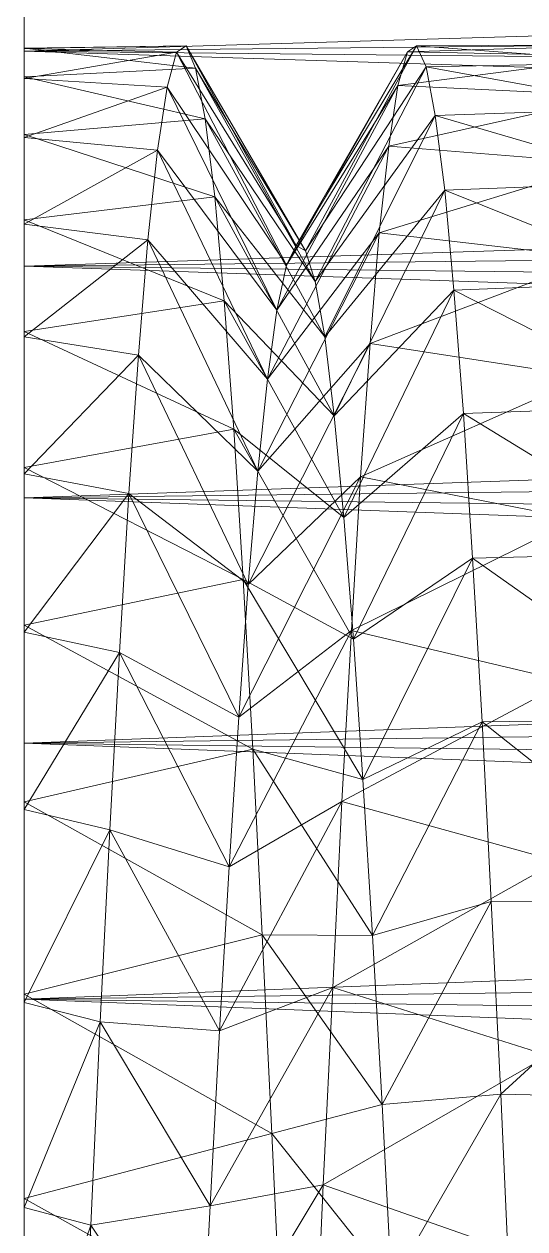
# Model space of a CAD drawing. Header units: millimetres. Extents: x -104 to 115, y -53 to 68.
# Drawn here: x -104.18 to -98.68, y 12.61 to 25.84 of the extents above; entities that cross this region are included whole.
import ezdxf

# ---------------------------------------------------------------- set-up
doc = ezdxf.new("R2010")
doc.units = ezdxf.units.MM

msp = doc.modelspace()

# ---------------------------------------------------------------- linework, layer by layer
at = {"color": 7, "lineweight": 0}
for points in [[(-104.18, 35.056, -24.458), (-104.18, 25.575, -26.172), (-104.18, 35.217, -27.423), (-104.18, 35.056, -24.458)], [(-104.18, 35.217, -27.423), (-104.18, 25.575, -26.172), (-104.18, 25.581, -28.574), (-104.18, 35.217, -27.423)], [(-104.18, 35.217, -27.423), (-104.18, 25.581, -28.574), (-104.18, 35.056, -30.388), (-104.18, 35.217, -27.423)], [(-104.18, 34.576, -21.528), (-104.18, 25.245, -23.794), (-104.18, 35.056, -24.458), (-104.18, 34.576, -21.528)], [(-104.18, 35.056, -24.458), (-104.18, 25.245, -23.794), (-104.18, 25.575, -26.172), (-104.18, 35.056, -24.458)], [(-104.18, 35.056, -30.388), (-104.18, 25.581, -28.574), (-104.18, 25.265, -30.954), (-104.18, 35.056, -30.388)], [(-104.18, 35.056, -30.388), (-104.18, 25.265, -30.954), (-104.18, 34.576, -33.319), (-104.18, 35.056, -30.388)], [(-104.18, 33.781, -18.667), (-104.18, 25.245, -23.794), (-104.18, 34.576, -21.528), (-104.18, 33.781, -18.667)], [(-104.18, 34.576, -33.319), (-104.18, 25.265, -30.954), (-104.18, 24.632, -33.271), (-104.18, 34.576, -33.319)], [(-104.18, 34.576, -33.319), (-104.18, 24.632, -33.271), (-104.18, 33.781, -36.18), (-104.18, 34.576, -33.319)], [(-104.18, 32.682, -15.909), (-104.18, 24.599, -21.481), (-104.18, 33.781, -18.667), (-104.18, 32.682, -15.909)], [(-104.18, 33.781, -18.667), (-104.18, 24.599, -21.481), (-104.18, 25.245, -23.794), (-104.18, 33.781, -18.667)], [(-104.18, 33.781, -36.18), (-104.18, 24.632, -33.271), (-104.18, 32.682, -38.938), (-104.18, 33.781, -36.18)], [(-104.18, 31.291, -13.285), (-104.18, 23.647, -19.276), (-104.18, 32.682, -15.909), (-104.18, 31.291, -13.285)], [(-104.18, 32.682, -15.909), (-104.18, 23.647, -19.276), (-104.18, 24.599, -21.481), (-104.18, 32.682, -15.909)], [(-104.18, 32.682, -38.938), (-104.18, 24.632, -33.271), (-104.18, 23.693, -35.481), (-104.18, 32.682, -38.938)], [(-104.18, 32.682, -38.938), (-104.18, 23.693, -35.481), (-104.18, 31.291, -41.562), (-104.18, 32.682, -38.938)], [(-104.18, 29.625, -10.827), (-104.18, 22.408, -17.219), (-104.18, 31.291, -13.285), (-104.18, 29.625, -10.827)], [(-104.18, 31.291, -13.285), (-104.18, 22.408, -17.219), (-104.18, 23.647, -19.276), (-104.18, 31.291, -13.285)], [(-104.18, 31.291, -41.562), (-104.18, 23.693, -35.481), (-104.18, 22.466, -37.545), (-104.18, 31.291, -41.562)], [(-104.18, 31.291, -41.562), (-104.18, 22.466, -37.545), (-104.18, 29.625, -44.019), (-104.18, 31.291, -41.562)], [(-104.18, 27.703, -8.564), (-104.18, 20.904, -15.347), (-104.18, 29.625, -10.827), (-104.18, 27.703, -8.564)], [(-104.18, 29.625, -10.827), (-104.18, 20.904, -15.347), (-104.18, 22.408, -17.219), (-104.18, 29.625, -10.827)], [(-104.18, 29.625, -44.019), (-104.18, 22.466, -37.545), (-104.18, 20.972, -39.426), (-104.18, 29.625, -44.019)], [(-104.18, 29.625, -44.019), (-104.18, 20.972, -39.426), (-104.18, 27.703, -46.282), (-104.18, 29.625, -44.019)], [(-104.18, 25.547, -6.522), (-104.18, 19.162, -13.694), (-104.18, 27.703, -8.564), (-104.18, 25.547, -6.522)], [(-104.18, 27.703, -8.564), (-104.18, 19.162, -13.694), (-104.18, 20.904, -15.347), (-104.18, 27.703, -8.564)], [(-104.18, 27.703, -46.282), (-104.18, 20.972, -39.426), (-104.18, 19.239, -41.088), (-104.18, 27.703, -46.282)], [(-104.18, 27.703, -46.282), (-104.18, 19.239, -41.088), (-104.18, 25.547, -48.324), (-104.18, 27.703, -46.282)], [(-104.18, 27.703, -8.564), (-49.333, 27.185, -8.032), (-104.18, 25.547, -6.522), (-104.18, 27.703, -8.564)], [(-104.18, 25.547, -48.324), (-49.333, 26.106, -47.836), (-104.18, 27.703, -46.282), (-104.18, 25.547, -48.324)], [(-104.18, 25.547, -6.522), (-49.333, 27.185, -8.032), (-49.333, 24.974, -6.049), (-104.18, 25.547, -6.522)], [(-104.18, 25.547, -48.324), (-49.333, 23.792, -49.696), (-49.333, 26.106, -47.836), (-104.18, 25.547, -48.324)], [(-102.296, 25.361, -30.443), (-104.18, 25.581, -28.574), (-102.401, 25.606, -28.083), (-102.296, 25.361, -30.443)], [(-102.401, 25.606, -28.083), (-104.18, 25.581, -28.574), (-104.18, 25.575, -26.172), (-102.401, 25.606, -28.083)], [(-102.401, 25.606, -28.083), (-104.18, 25.575, -26.172), (-102.506, 25.536, -25.712), (-102.401, 25.606, -28.083)], [(-102.296, 25.361, -30.443), (-104.18, 25.265, -30.954), (-104.18, 25.581, -28.574), (-102.296, 25.361, -30.443)], [(-102.506, 25.536, -25.712), (-104.18, 25.575, -26.172), (-104.18, 25.245, -23.794), (-102.506, 25.536, -25.712)], [(-102.506, 25.536, -25.712), (-101.193, 23.413, -26.827), (-102.401, 25.606, -28.083), (-102.506, 25.536, -25.712)], [(-102.401, 25.606, -28.083), (-101.193, 23.413, -26.827), (-101.088, 23.353, -28.913), (-102.401, 25.606, -28.083)], [(-102.401, 25.606, -28.083), (-101.088, 23.353, -28.913), (-102.296, 25.361, -30.443), (-102.401, 25.606, -28.083)], [(-99.869, 25.607, -28.058), (-101.088, 23.353, -28.913), (-101.193, 23.413, -26.827), (-99.869, 25.607, -28.058)], [(-99.869, 25.607, -28.058), (-101.193, 23.413, -26.827), (-99.971, 25.538, -25.735), (-99.869, 25.607, -28.058)], [(-99.766, 25.373, -30.37), (-101.088, 23.353, -28.913), (-99.869, 25.607, -28.058), (-99.766, 25.373, -30.37)], [(-97.482, 25.617, -27.681), (-99.869, 25.607, -28.058), (-99.971, 25.538, -25.735), (-97.482, 25.617, -27.681)], [(-97.482, 25.617, -27.681), (-99.971, 25.538, -25.735), (-97.587, 25.493, -25.312), (-97.482, 25.617, -27.681)], [(-97.378, 25.424, -30.046), (-99.869, 25.607, -28.058), (-97.482, 25.617, -27.681), (-97.378, 25.424, -30.046)], [(-97.378, 25.424, -30.046), (-99.766, 25.373, -30.37), (-99.869, 25.607, -28.058), (-97.378, 25.424, -30.046)], [(-104.18, 23.183, -4.725), (-104.18, 19.162, -13.694), (-104.18, 25.547, -6.522), (-104.18, 23.183, -4.725)], [(-104.18, 25.547, -48.324), (-104.18, 19.239, -41.088), (-104.18, 23.183, -50.121), (-104.18, 25.547, -48.324)], [(-104.18, 25.547, -6.522), (-49.333, 24.974, -6.049), (-104.18, 23.183, -4.725), (-104.18, 25.547, -6.522)], [(-104.18, 23.183, -50.121), (-49.333, 23.792, -49.696), (-104.18, 25.547, -48.324), (-104.18, 23.183, -50.121)], [(-102.506, 25.536, -25.712), (-104.18, 25.245, -23.794), (-102.61, 25.152, -23.37), (-102.506, 25.536, -25.712)], [(-102.61, 25.152, -23.37), (-101.298, 23.194, -24.751), (-102.506, 25.536, -25.712), (-102.61, 25.152, -23.37)], [(-102.506, 25.536, -25.712), (-101.298, 23.194, -24.751), (-101.193, 23.413, -26.827), (-102.506, 25.536, -25.712)], [(-99.971, 25.538, -25.735), (-101.193, 23.413, -26.827), (-101.298, 23.194, -24.751), (-99.971, 25.538, -25.735)], [(-99.971, 25.538, -25.735), (-101.298, 23.194, -24.751), (-100.074, 25.168, -23.441), (-99.971, 25.538, -25.735)], [(-97.587, 25.493, -25.312), (-99.971, 25.538, -25.735), (-100.074, 25.168, -23.441), (-97.587, 25.493, -25.312)], [(-97.587, 25.493, -25.312), (-100.074, 25.168, -23.441), (-97.692, 25.056, -22.98), (-97.587, 25.493, -25.312)], [(-97.273, 24.92, -32.364), (-99.766, 25.373, -30.37), (-97.378, 25.424, -30.046), (-97.273, 24.92, -32.364)], [(-102.192, 24.804, -32.749), (-104.18, 25.265, -30.954), (-102.296, 25.361, -30.443), (-102.192, 24.804, -32.749)], [(-102.296, 25.361, -30.443), (-101.088, 23.353, -28.913), (-100.983, 23.016, -30.973), (-102.296, 25.361, -30.443)], [(-102.296, 25.361, -30.443), (-100.983, 23.016, -30.973), (-102.192, 24.804, -32.749), (-102.296, 25.361, -30.443)], [(-99.766, 25.373, -30.37), (-100.983, 23.016, -30.973), (-101.088, 23.353, -28.913), (-99.766, 25.373, -30.37)], [(-99.664, 24.84, -32.633), (-100.983, 23.016, -30.973), (-99.766, 25.373, -30.37), (-99.664, 24.84, -32.633)], [(-97.273, 24.92, -32.364), (-99.664, 24.84, -32.633), (-99.766, 25.373, -30.37), (-97.273, 24.92, -32.364)], [(-102.192, 24.804, -32.749), (-104.18, 24.632, -33.271), (-104.18, 25.265, -30.954), (-102.192, 24.804, -32.749)], [(-102.61, 25.152, -23.37), (-104.18, 25.245, -23.794), (-104.18, 24.599, -21.481), (-102.61, 25.152, -23.37)], [(-100.074, 25.168, -23.441), (-101.298, 23.194, -24.751), (-101.403, 22.701, -22.723), (-100.074, 25.168, -23.441)], [(-100.074, 25.168, -23.441), (-101.403, 22.701, -22.723), (-100.176, 24.502, -21.214), (-100.074, 25.168, -23.441)], [(-97.692, 25.056, -22.98), (-100.074, 25.168, -23.441), (-100.176, 24.502, -21.214), (-97.692, 25.056, -22.98)], [(-102.61, 25.152, -23.37), (-104.18, 24.599, -21.481), (-102.715, 24.46, -21.101), (-102.61, 25.152, -23.37)], [(-102.715, 24.46, -21.101), (-101.403, 22.701, -22.723), (-102.61, 25.152, -23.37), (-102.715, 24.46, -21.101)], [(-102.61, 25.152, -23.37), (-101.403, 22.701, -22.723), (-101.298, 23.194, -24.751), (-102.61, 25.152, -23.37)], [(-97.692, 25.056, -22.98), (-100.176, 24.502, -21.214), (-97.796, 24.313, -20.727), (-97.692, 25.056, -22.98)], [(-104.18, 23.183, -4.725), (-49.333, 24.974, -6.049), (-49.333, 22.563, -4.317), (-104.18, 23.183, -4.725)], [(-97.168, 24.112, -34.595), (-99.664, 24.84, -32.633), (-97.273, 24.92, -32.364), (-97.168, 24.112, -34.595)], [(-102.087, 23.946, -34.962), (-104.18, 24.632, -33.271), (-102.192, 24.804, -32.749), (-102.087, 23.946, -34.962)], [(-102.192, 24.804, -32.749), (-100.983, 23.016, -30.973), (-100.878, 22.408, -32.969), (-102.192, 24.804, -32.749)], [(-102.192, 24.804, -32.749), (-100.878, 22.408, -32.969), (-102.087, 23.946, -34.962), (-102.192, 24.804, -32.749)], [(-99.664, 24.84, -32.633), (-100.878, 22.408, -32.969), (-100.983, 23.016, -30.973), (-99.664, 24.84, -32.633)], [(-99.561, 24.018, -34.806), (-100.878, 22.408, -32.969), (-99.664, 24.84, -32.633), (-99.561, 24.018, -34.806)], [(-97.168, 24.112, -34.595), (-99.561, 24.018, -34.806), (-99.664, 24.84, -32.633), (-97.168, 24.112, -34.595)], [(-102.087, 23.946, -34.962), (-104.18, 23.693, -35.481), (-104.18, 24.632, -33.271), (-102.087, 23.946, -34.962)], [(-102.715, 24.46, -21.101), (-104.18, 24.599, -21.481), (-104.18, 23.647, -19.276), (-102.715, 24.46, -21.101)], [(-100.176, 24.502, -21.214), (-101.403, 22.701, -22.723), (-101.508, 21.942, -20.779), (-100.176, 24.502, -21.214)], [(-100.176, 24.502, -21.214), (-101.508, 21.942, -20.779), (-100.279, 23.552, -19.093), (-100.176, 24.502, -21.214)], [(-97.796, 24.313, -20.727), (-100.176, 24.502, -21.214), (-100.279, 23.552, -19.093), (-97.796, 24.313, -20.727)], [(-102.715, 24.46, -21.101), (-104.18, 23.647, -19.276), (-102.82, 23.472, -18.943), (-102.715, 24.46, -21.101)], [(-102.82, 23.472, -18.943), (-101.508, 21.942, -20.779), (-102.715, 24.46, -21.101), (-102.82, 23.472, -18.943)], [(-102.715, 24.46, -21.101), (-101.508, 21.942, -20.779), (-101.403, 22.701, -22.723), (-102.715, 24.46, -21.101)], [(-97.796, 24.313, -20.727), (-100.279, 23.552, -19.093), (-97.901, 23.277, -18.592), (-97.796, 24.313, -20.727)], [(-97.064, 23.015, -36.699), (-99.561, 24.018, -34.806), (-97.168, 24.112, -34.595), (-97.064, 23.015, -36.699)], [(-99.561, 24.018, -34.806), (-100.773, 21.539, -34.867), (-100.878, 22.408, -32.969), (-99.561, 24.018, -34.806)], [(-99.459, 22.919, -36.854), (-100.773, 21.539, -34.867), (-99.561, 24.018, -34.806), (-99.459, 22.919, -36.854)], [(-97.064, 23.015, -36.699), (-99.459, 22.919, -36.854), (-99.561, 24.018, -34.806), (-97.064, 23.015, -36.699)], [(-101.982, 22.802, -37.04), (-104.18, 23.693, -35.481), (-102.087, 23.946, -34.962), (-101.982, 22.802, -37.04)], [(-102.087, 23.946, -34.962), (-100.878, 22.408, -32.969), (-100.773, 21.539, -34.867), (-102.087, 23.946, -34.962)], [(-102.087, 23.946, -34.962), (-100.773, 21.539, -34.867), (-101.982, 22.802, -37.04), (-102.087, 23.946, -34.962)], [(-104.18, 23.183, -50.121), (-49.333, 21.29, -51.295), (-49.333, 23.792, -49.696), (-104.18, 23.183, -50.121)], [(-101.982, 22.802, -37.04), (-104.18, 22.466, -37.545), (-104.18, 23.693, -35.481), (-101.982, 22.802, -37.04)], [(-102.82, 23.472, -18.943), (-104.18, 23.647, -19.276), (-104.18, 22.408, -17.219), (-102.82, 23.472, -18.943)], [(-102.82, 23.472, -18.943), (-104.18, 22.408, -17.219), (-102.924, 22.207, -16.936), (-102.82, 23.472, -18.943)], [(-102.924, 22.207, -16.936), (-101.613, 20.931, -18.953), (-102.82, 23.472, -18.943), (-102.924, 22.207, -16.936)], [(-102.82, 23.472, -18.943), (-101.613, 20.931, -18.953), (-101.508, 21.942, -20.779), (-102.82, 23.472, -18.943)], [(-100.279, 23.552, -19.093), (-101.508, 21.942, -20.779), (-101.613, 20.931, -18.953), (-100.279, 23.552, -19.093)], [(-100.279, 23.552, -19.093), (-101.613, 20.931, -18.953), (-100.381, 22.334, -17.113), (-100.279, 23.552, -19.093)], [(-97.901, 23.277, -18.592), (-100.279, 23.552, -19.093), (-100.381, 22.334, -17.113), (-97.901, 23.277, -18.592)], [(-104.18, 20.639, -3.194), (-104.18, 17.213, -12.29), (-104.18, 23.183, -4.725), (-104.18, 20.639, -3.194)], [(-104.18, 23.183, -4.725), (-104.18, 17.213, -12.29), (-104.18, 19.162, -13.694), (-104.18, 23.183, -4.725)], [(-104.18, 23.183, -50.121), (-104.18, 19.239, -41.088), (-104.18, 17.298, -42.503), (-104.18, 23.183, -50.121)], [(-104.18, 23.183, -50.121), (-104.18, 17.298, -42.503), (-104.18, 20.639, -51.652), (-104.18, 23.183, -50.121)], [(-104.18, 23.183, -4.725), (-49.333, 22.563, -4.317), (-104.18, 20.639, -3.194), (-104.18, 23.183, -4.725)], [(-104.18, 20.639, -51.652), (-49.333, 21.29, -51.295), (-104.18, 23.183, -50.121), (-104.18, 20.639, -51.652)], [(-97.901, 23.277, -18.592), (-100.381, 22.334, -17.113), (-98.006, 21.967, -16.614), (-97.901, 23.277, -18.592)], [(-99.459, 22.919, -36.854), (-100.668, 20.424, -36.632), (-100.773, 21.539, -34.867), (-99.459, 22.919, -36.854)], [(-99.356, 21.564, -38.742), (-100.668, 20.424, -36.632), (-99.459, 22.919, -36.854), (-99.356, 21.564, -38.742)], [(-96.959, 21.648, -38.638), (-99.459, 22.919, -36.854), (-97.064, 23.015, -36.699), (-96.959, 21.648, -38.638)], [(-96.959, 21.648, -38.638), (-99.356, 21.564, -38.742), (-99.459, 22.919, -36.854), (-96.959, 21.648, -38.638)], [(-101.878, 21.392, -38.948), (-104.18, 22.466, -37.545), (-101.982, 22.802, -37.04), (-101.878, 21.392, -38.948)], [(-101.982, 22.802, -37.04), (-100.773, 21.539, -34.867), (-100.668, 20.424, -36.632), (-101.982, 22.802, -37.04)], [(-101.982, 22.802, -37.04), (-100.668, 20.424, -36.632), (-101.878, 21.392, -38.948), (-101.982, 22.802, -37.04)], [(-104.18, 20.639, -3.194), (-49.333, 22.563, -4.317), (-49.333, 19.978, -2.856), (-104.18, 20.639, -3.194)], [(-101.878, 21.392, -38.948), (-104.18, 20.972, -39.426), (-104.18, 22.466, -37.545), (-101.878, 21.392, -38.948)], [(-102.924, 22.207, -16.936), (-104.18, 22.408, -17.219), (-104.18, 20.904, -15.347), (-102.924, 22.207, -16.936)], [(-100.381, 22.334, -17.113), (-101.613, 20.931, -18.953), (-101.718, 19.685, -17.278), (-100.381, 22.334, -17.113)], [(-100.381, 22.334, -17.113), (-101.718, 19.685, -17.278), (-100.484, 20.869, -15.309), (-100.381, 22.334, -17.113)], [(-98.006, 21.967, -16.614), (-100.381, 22.334, -17.113), (-100.484, 20.869, -15.309), (-98.006, 21.967, -16.614)], [(-102.924, 22.207, -16.936), (-104.18, 20.904, -15.347), (-103.029, 20.687, -15.115), (-102.924, 22.207, -16.936)], [(-103.029, 20.687, -15.115), (-101.718, 19.685, -17.278), (-102.924, 22.207, -16.936), (-103.029, 20.687, -15.115)], [(-102.924, 22.207, -16.936), (-101.718, 19.685, -17.278), (-101.613, 20.931, -18.953), (-102.924, 22.207, -16.936)], [(-98.006, 21.967, -16.614), (-100.484, 20.869, -15.309), (-98.11, 20.406, -14.827), (-98.006, 21.967, -16.614)], [(-96.855, 20.036, -40.379), (-99.356, 21.564, -38.742), (-96.959, 21.648, -38.638), (-96.855, 20.036, -40.379)], [(-99.356, 21.564, -38.742), (-100.563, 19.085, -38.233), (-100.668, 20.424, -36.632), (-99.356, 21.564, -38.742)], [(-99.254, 19.974, -40.438), (-100.563, 19.085, -38.233), (-99.356, 21.564, -38.742), (-99.254, 19.974, -40.438)], [(-96.855, 20.036, -40.379), (-99.254, 19.974, -40.438), (-99.356, 21.564, -38.742), (-96.855, 20.036, -40.379)], [(-101.773, 19.741, -40.652), (-104.18, 20.972, -39.426), (-101.878, 21.392, -38.948), (-101.773, 19.741, -40.652)], [(-101.878, 21.392, -38.948), (-100.668, 20.424, -36.632), (-100.563, 19.085, -38.233), (-101.878, 21.392, -38.948)], [(-101.878, 21.392, -38.948), (-100.563, 19.085, -38.233), (-101.773, 19.741, -40.652), (-101.878, 21.392, -38.948)], [(-104.18, 20.639, -51.652), (-49.333, 18.63, -52.615), (-49.333, 21.29, -51.295), (-104.18, 20.639, -51.652)], [(-101.773, 19.741, -40.652), (-104.18, 19.239, -41.088), (-104.18, 20.972, -39.426), (-101.773, 19.741, -40.652)], [(-103.029, 20.687, -15.115), (-104.18, 20.904, -15.347), (-104.18, 19.162, -13.694), (-103.029, 20.687, -15.115)], [(-100.484, 20.869, -15.309), (-101.718, 19.685, -17.278), (-101.823, 18.227, -15.784), (-100.484, 20.869, -15.309)], [(-100.484, 20.869, -15.309), (-101.823, 18.227, -15.784), (-100.586, 19.182, -13.711), (-100.484, 20.869, -15.309)], [(-98.11, 20.406, -14.827), (-100.484, 20.869, -15.309), (-100.586, 19.182, -13.711), (-98.11, 20.406, -14.827)], [(-103.029, 20.687, -15.115), (-104.18, 19.162, -13.694), (-103.133, 18.938, -13.511), (-103.029, 20.687, -15.115)], [(-103.133, 18.938, -13.511), (-101.823, 18.227, -15.784), (-103.029, 20.687, -15.115), (-103.133, 18.938, -13.511)], [(-103.029, 20.687, -15.115), (-101.823, 18.227, -15.784), (-101.718, 19.685, -17.278), (-103.029, 20.687, -15.115)], [(-104.18, 17.944, -1.948), (-104.18, 15.093, -11.162), (-104.18, 20.639, -3.194), (-104.18, 17.944, -1.948)], [(-104.18, 20.639, -3.194), (-104.18, 15.093, -11.162), (-104.18, 17.213, -12.29), (-104.18, 20.639, -3.194)], [(-104.18, 20.639, -51.652), (-104.18, 17.298, -42.503), (-104.18, 15.185, -43.644), (-104.18, 20.639, -51.652)], [(-104.18, 20.639, -51.652), (-104.18, 15.185, -43.644), (-104.18, 17.944, -52.899), (-104.18, 20.639, -51.652)], [(-104.18, 20.639, -3.194), (-49.333, 19.978, -2.856), (-104.18, 17.944, -1.948), (-104.18, 20.639, -3.194)], [(-104.18, 17.944, -52.899), (-49.333, 18.63, -52.615), (-104.18, 20.639, -51.652), (-104.18, 17.944, -52.899)], [(-98.11, 20.406, -14.827), (-100.586, 19.182, -13.711), (-98.215, 18.621, -13.264), (-98.11, 20.406, -14.827)], [(-96.75, 18.207, -41.89), (-99.254, 19.974, -40.438), (-96.855, 20.036, -40.379), (-96.75, 18.207, -41.89)], [(-104.18, 17.944, -1.948), (-49.333, 19.978, -2.856), (-49.333, 17.25, -1.682), (-104.18, 17.944, -1.948)], [(-99.254, 19.974, -40.438), (-100.459, 17.544, -39.641), (-100.563, 19.085, -38.233), (-99.254, 19.974, -40.438)], [(-99.151, 18.177, -41.912), (-100.459, 17.544, -39.641), (-99.254, 19.974, -40.438), (-99.151, 18.177, -41.912)], [(-96.75, 18.207, -41.89), (-99.151, 18.177, -41.912), (-99.254, 19.974, -40.438), (-96.75, 18.207, -41.89)], [(-101.668, 17.878, -42.122), (-104.18, 19.239, -41.088), (-101.773, 19.741, -40.652), (-101.668, 17.878, -42.122)], [(-101.773, 19.741, -40.652), (-100.563, 19.085, -38.233), (-100.459, 17.544, -39.641), (-101.773, 19.741, -40.652)], [(-101.773, 19.741, -40.652), (-100.459, 17.544, -39.641), (-101.668, 17.878, -42.122), (-101.773, 19.741, -40.652)], [(-101.668, 17.878, -42.122), (-104.18, 17.298, -42.503), (-104.18, 19.239, -41.088), (-101.668, 17.878, -42.122)], [(-103.133, 18.938, -13.511), (-104.18, 19.162, -13.694), (-104.18, 17.213, -12.29), (-103.133, 18.938, -13.511)], [(-100.586, 19.182, -13.711), (-101.823, 18.227, -15.784), (-101.928, 16.584, -14.498), (-100.586, 19.182, -13.711)], [(-100.586, 19.182, -13.711), (-101.928, 16.584, -14.498), (-100.689, 17.301, -12.345), (-100.586, 19.182, -13.711)], [(-98.215, 18.621, -13.264), (-100.586, 19.182, -13.711), (-100.689, 17.301, -12.345), (-98.215, 18.621, -13.264)], [(-103.133, 18.938, -13.511), (-104.18, 17.213, -12.29), (-103.238, 16.991, -12.155), (-103.133, 18.938, -13.511)], [(-103.238, 16.991, -12.155), (-101.928, 16.584, -14.498), (-103.133, 18.938, -13.511), (-103.238, 16.991, -12.155)], [(-103.133, 18.938, -13.511), (-101.928, 16.584, -14.498), (-101.823, 18.227, -15.784), (-103.133, 18.938, -13.511)], [(-104.18, 17.944, -52.899), (-49.333, 15.843, -53.639), (-49.333, 18.63, -52.615), (-104.18, 17.944, -52.899)], [(-98.215, 18.621, -13.264), (-100.689, 17.301, -12.345), (-98.32, 16.645, -11.951), (-98.215, 18.621, -13.264)], [(-99.151, 18.177, -41.912), (-100.354, 15.829, -40.831), (-100.459, 17.544, -39.641), (-99.151, 18.177, -41.912)], [(-99.049, 16.204, -43.14), (-100.354, 15.829, -40.831), (-99.151, 18.177, -41.912), (-99.049, 16.204, -43.14)], [(-96.645, 16.193, -43.145), (-99.151, 18.177, -41.912), (-96.75, 18.207, -41.89), (-96.645, 16.193, -43.145)], [(-96.645, 16.193, -43.145), (-99.049, 16.204, -43.14), (-99.151, 18.177, -41.912), (-96.645, 16.193, -43.145)], [(-104.18, 15.13, -1), (-104.18, 12.841, -10.328), (-104.18, 17.944, -1.948), (-104.18, 15.13, -1)], [(-104.18, 17.944, -1.948), (-104.18, 12.841, -10.328), (-104.18, 15.093, -11.162), (-104.18, 17.944, -1.948)], [(-104.18, 17.944, -52.899), (-104.18, 15.185, -43.644), (-104.18, 12.938, -44.49), (-104.18, 17.944, -52.899)], [(-104.18, 17.944, -52.899), (-104.18, 12.938, -44.49), (-104.18, 15.13, -53.847), (-104.18, 17.944, -52.899)], [(-104.18, 17.944, -1.948), (-49.333, 17.25, -1.682), (-104.18, 15.13, -1), (-104.18, 17.944, -1.948)], [(-104.18, 15.13, -53.847), (-49.333, 15.843, -53.639), (-104.18, 17.944, -52.899), (-104.18, 15.13, -53.847)], [(-101.564, 15.836, -43.331), (-104.18, 17.298, -42.503), (-101.668, 17.878, -42.122), (-101.564, 15.836, -43.331)], [(-101.668, 17.878, -42.122), (-100.459, 17.544, -39.641), (-100.354, 15.829, -40.831), (-101.668, 17.878, -42.122)], [(-101.668, 17.878, -42.122), (-100.354, 15.829, -40.831), (-101.564, 15.836, -43.331), (-101.668, 17.878, -42.122)], [(-101.564, 15.836, -43.331), (-104.18, 15.185, -43.644), (-104.18, 17.298, -42.503), (-101.564, 15.836, -43.331)], [(-104.18, 15.13, -1), (-49.333, 17.25, -1.682), (-49.333, 14.412, -0.811), (-104.18, 15.13, -1)], [(-103.238, 16.991, -12.155), (-104.18, 17.213, -12.29), (-104.18, 15.093, -11.162), (-103.238, 16.991, -12.155)], [(-100.689, 17.301, -12.345), (-101.928, 16.584, -14.498), (-102.033, 14.783, -13.442), (-100.689, 17.301, -12.345)], [(-100.689, 17.301, -12.345), (-102.033, 14.783, -13.442), (-100.791, 15.258, -11.237), (-100.689, 17.301, -12.345)], [(-98.32, 16.645, -11.951), (-100.689, 17.301, -12.345), (-100.791, 15.258, -11.237), (-98.32, 16.645, -11.951)], [(-103.238, 16.991, -12.155), (-104.18, 15.093, -11.162), (-103.343, 14.882, -11.068), (-103.238, 16.991, -12.155)], [(-103.343, 14.882, -11.068), (-102.033, 14.783, -13.442), (-103.238, 16.991, -12.155), (-103.343, 14.882, -11.068)], [(-103.238, 16.991, -12.155), (-102.033, 14.783, -13.442), (-101.928, 16.584, -14.498), (-103.238, 16.991, -12.155)], [(-98.32, 16.645, -11.951), (-100.791, 15.258, -11.237), (-98.424, 14.511, -10.913), (-98.32, 16.645, -11.951)], [(-99.049, 16.204, -43.14), (-100.249, 13.972, -41.782), (-100.354, 15.829, -40.831), (-99.049, 16.204, -43.14)], [(-98.946, 14.087, -44.1), (-100.249, 13.972, -41.782), (-99.049, 16.204, -43.14), (-98.946, 14.087, -44.1)], [(-96.645, 16.193, -43.145), (-98.946, 14.087, -44.1), (-99.049, 16.204, -43.14), (-96.645, 16.193, -43.145)], [(-96.541, 14.031, -44.122), (-98.946, 14.087, -44.1), (-96.645, 16.193, -43.145), (-96.541, 14.031, -44.122)], [(-104.18, 15.13, -53.847), (-49.333, 12.961, -54.355), (-49.333, 15.843, -53.639), (-104.18, 15.13, -53.847)], [(-101.459, 13.652, -44.258), (-104.18, 15.185, -43.644), (-101.564, 15.836, -43.331), (-101.459, 13.652, -44.258)], [(-101.564, 15.836, -43.331), (-100.354, 15.829, -40.831), (-100.249, 13.972, -41.782), (-101.564, 15.836, -43.331)], [(-101.564, 15.836, -43.331), (-100.249, 13.972, -41.782), (-101.459, 13.652, -44.258), (-101.564, 15.836, -43.331)], [(-100.791, 15.258, -11.237), (-102.033, 14.783, -13.442), (-102.138, 12.858, -12.635), (-100.791, 15.258, -11.237)], [(-100.791, 15.258, -11.237), (-102.138, 12.858, -12.635), (-100.894, 13.089, -10.403), (-100.791, 15.258, -11.237)], [(-98.424, 14.511, -10.913), (-100.791, 15.258, -11.237), (-100.894, 13.089, -10.403), (-98.424, 14.511, -10.913)], [(-101.459, 13.652, -44.258), (-104.18, 12.938, -44.49), (-104.18, 15.185, -43.644), (-101.459, 13.652, -44.258)], [(-104.18, 12.23, -0.361), (-104.18, 10.498, -9.804), (-104.18, 15.13, -1), (-104.18, 12.23, -0.361)], [(-104.18, 15.13, -1), (-104.18, 10.498, -9.804), (-104.18, 12.841, -10.328), (-104.18, 15.13, -1)], [(-104.18, 15.13, -53.847), (-104.18, 12.938, -44.49), (-104.18, 10.597, -45.027), (-104.18, 15.13, -53.847)], [(-104.18, 15.13, -53.847), (-104.18, 10.597, -45.027), (-104.18, 12.23, -54.485), (-104.18, 15.13, -53.847)], [(-104.18, 15.13, -1), (-49.333, 14.412, -0.811), (-104.18, 12.23, -0.361), (-104.18, 15.13, -1)], [(-104.18, 12.23, -54.485), (-49.333, 12.961, -54.355), (-104.18, 15.13, -53.847), (-104.18, 12.23, -54.485)], [(-103.343, 14.882, -11.068), (-104.18, 15.093, -11.162), (-104.18, 12.841, -10.328), (-103.343, 14.882, -11.068)], [(-103.343, 14.882, -11.068), (-104.18, 12.841, -10.328), (-103.447, 12.647, -10.272), (-103.343, 14.882, -11.068)], [(-103.447, 12.647, -10.272), (-102.138, 12.858, -12.635), (-103.343, 14.882, -11.068), (-103.447, 12.647, -10.272)], [(-103.343, 14.882, -11.068), (-102.138, 12.858, -12.635), (-102.033, 14.783, -13.442), (-103.343, 14.882, -11.068)], [(-98.424, 14.511, -10.913), (-100.894, 13.089, -10.403), (-98.529, 12.259, -10.167), (-98.424, 14.511, -10.913)], [(-98.946, 14.087, -44.1), (-100.144, 12.003, -42.477), (-100.249, 13.972, -41.782), (-98.946, 14.087, -44.1)], [(-98.844, 11.864, -44.777), (-100.144, 12.003, -42.477), (-98.946, 14.087, -44.1), (-98.844, 11.864, -44.777)], [(-96.541, 14.031, -44.122), (-98.844, 11.864, -44.777), (-98.946, 14.087, -44.1), (-96.541, 14.031, -44.122)], [(-101.459, 13.652, -44.258), (-100.249, 13.972, -41.782), (-100.144, 12.003, -42.477), (-101.459, 13.652, -44.258)], [(-101.354, 11.365, -44.887), (-104.18, 12.938, -44.49), (-101.459, 13.652, -44.258), (-101.354, 11.365, -44.887)], [(-101.459, 13.652, -44.258), (-100.144, 12.003, -42.477), (-101.354, 11.365, -44.887), (-101.459, 13.652, -44.258)], [(-100.894, 13.089, -10.403), (-102.138, 12.858, -12.635), (-102.243, 10.843, -12.092), (-100.894, 13.089, -10.403)], [(-100.894, 13.089, -10.403), (-102.243, 10.843, -12.092), (-100.996, 10.829, -9.859), (-100.894, 13.089, -10.403)], [(-98.529, 12.259, -10.167), (-100.894, 13.089, -10.403), (-100.996, 10.829, -9.859), (-98.529, 12.259, -10.167)], [(-101.354, 11.365, -44.887), (-104.18, 10.597, -45.027), (-104.18, 12.938, -44.49), (-101.354, 11.365, -44.887)], [(-103.447, 12.647, -10.272), (-102.243, 10.843, -12.092), (-102.138, 12.858, -12.635), (-103.447, 12.647, -10.272)], [(-103.447, 12.647, -10.272), (-104.18, 12.841, -10.328), (-104.18, 10.498, -9.804), (-103.447, 12.647, -10.272)], [(-103.447, 12.647, -10.272), (-104.18, 10.498, -9.804), (-103.552, 10.326, -9.779), (-103.447, 12.647, -10.272)], [(-103.552, 10.326, -9.779), (-102.243, 10.843, -12.092), (-103.447, 12.647, -10.272), (-103.552, 10.326, -9.779)]]:
    msp.add_polyline3d(points, dxfattribs=at)

doc.saveas('drawing.dxf')
